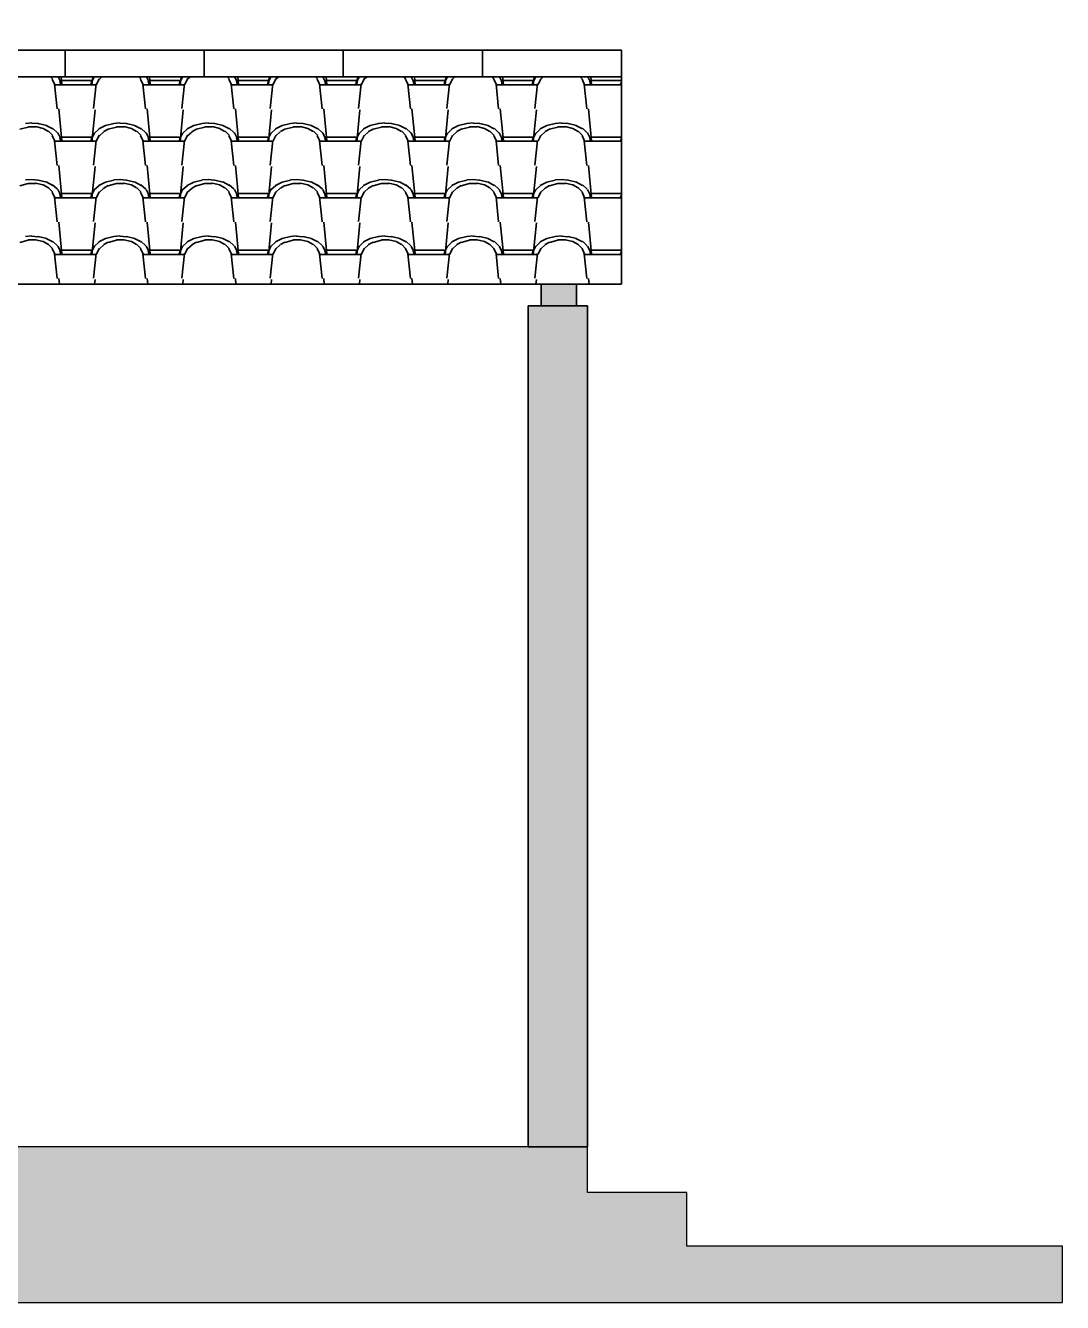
# Model space of a CAD drawing. Header units: millimetres. Extents: x -80011 to -57758, y -11017 to -3441.
# Drawn here: x -60891 to -57758, y -11017 to -7161 of the extents above; entities that cross this region are included whole.
import ezdxf

# ---------------------------------------------------------------- set-up
doc = ezdxf.new("R2010")
doc.units = ezdxf.units.MM
for name, color, linetype, lineweight in [('A-ALV-___-___-EXI', 250, 'Continuous', 35), ('A-BAS-___-___-EXI', 250, 'Continuous', 25), ('A-COB-___-___-EXI', 250, 'Continuous', 35)]:
    doc.layers.add(name, color=color, linetype=linetype, lineweight=lineweight)

msp = doc.modelspace()

# ---------------------------------------------------------------- hatches: boundary and pattern name
at = {"layer": 'A-ALV-___-___-EXI'}
h = msp.add_hatch(color=11, dxfattribs=at)
h.paths.add_polyline_path([(-59332.8, -10546.9), (-59192.8, -10546.9), (-59192.8, -8006.9), (-59372.8, -8006.9), (-59372.8, -10546.9)])
h.paths.add_polyline_path([(-69153.8, -10064.8), (-68948.7, -10064.8), (-68948.7, -6163.6), (-69153.8, -6163.6), (-69153.8, -7228.9)])
h.paths.add_polyline_path([(-74442.9, -8067.6), (-74401.3, -8067.6), (-74401.3, -6163.6), (-74591.3, -6163.6), (-74591.3, -8067.6), (-74547.9, -8067.6), (-74547.9, -7937.6), (-74442.9, -7937.6)])
h.paths.add_polyline_path([(-63510.9, -7990.1), (-63470.5, -7990.1), (-63470.5, -6926.3), (-63633.2, -6850.9), (-63633.2, -6975.6), (-63878.9, -6975.6), (-63878.9, -7794.8), (-63646.3, -7990.1), (-63646.3, -7847.5), (-63510.9, -7847.5)])
h.paths.add_polyline_path([(-78558.1, -7764.9), (-78298.1, -7643.7), (-78298.6, -6803.4), (-78314.4, -6813.3), (-78332.8, -6819.4), (-78354.6, -6820.4), (-78371, -6817.7), (-78392.7, -6807.3), (-78404.8, -6798.5), (-78418.4, -6782.3), (-78426.9, -6765.3), (-78431.3, -6745.3), (-78431.3, -6734.8), (-78445.2, -6763.3), (-78470.6, -6793.2), (-78502.6, -6816), (-78539.2, -6830.3), (-78578.1, -6835.1), (-78617.1, -6830.2), (-78653.6, -6815.9), (-78685.6, -6793), (-78710.9, -6763.1), (-78728.1, -6727.8), (-78728.1, -5512.2), (-78993.1, -5512.2), (-78993.1, -5572.2), (-78960.6, -5572.2), (-78960.6, -5597.2), (-78943.1, -5597.2), (-78943.1, -5622.2), (-78903.1, -5622.2), (-78903.1, -6653), (-79153.1, -6653), (-79153.1, -6718), (-79098.1, -6718), (-79098.1, -6778), (-79068.1, -6778), (-79068.1, -6803), (-79048.1, -6803), (-79048.1, -6893), (-79003.1, -6893), (-79003.1, -6933), (-78978.1, -6933), (-78978.1, -6968), (-78948.1, -6968), (-78948.1, -7038), (-78888.1, -7038), (-78888.1, -7245.2), (-78997.5, -7245.2), (-78997.5, -7275.2), (-78972.5, -7275.2), (-78972.5, -7310.2), (-78942.5, -7310.2), (-78942.5, -7340.2), (-78878.1, -7340.2), (-78878.1, -7642.8), (-78918.1, -7642.8), (-78918.1, -7762.8), (-78698.1, -7762.8), (-78698.1, -7662.8), (-78558.1, -7662.8), (-78558.1, -7762.8)])
at = {"layer": 'A-BAS-___-___-EXI', "true_color": 0xcb9898}
msp.add_hatch(color=253, dxfattribs=at).paths.add_polyline_path([(-59192.8, -11016.6), (-57758.3, -11016.6), (-57758.3, -10846.9), (-58892.8, -10846.9), (-58892.8, -10684.5), (-59192.8, -10684.5), (-59192.8, -10546.9), (-62882.1, -10546.9), (-62882.1, -10386.9), (-63164.5, -10386.9), (-63164.5, -10226.9), (-63470.5, -10226.9), (-63470.5, -10064.8), (-78832.7, -10064.8), (-78832.7, -10265.1), (-80011.2, -10265.1), (-80011.2, -11016.6), (-59372.8, -11016.6)])
at = {"layer": 'A-COB-___-___-EXI', "true_color": 0xc19a82}
h = msp.add_hatch(color=33, dxfattribs=at)
h.paths.add_polyline_path([(-74442.9, -8067.6), (-74442.9, -7937.6), (-74547.9, -7937.6), (-74547.9, -8067.6)])
h.paths.add_polyline_path([(-59226.2, -8006.9), (-59226.2, -7942), (-59332.8, -7942), (-59332.8, -8006.9)])
h.paths.add_polyline_path([(-63510.9, -7990.1), (-63510.9, -7847.5), (-63646.3, -7847.5), (-63646.3, -7990.1)])
h.paths.add_polyline_path([(-78558.1, -7762.8), (-78558.1, -7662.8), (-78698.1, -7662.8), (-78698.1, -7762.8)])
h.paths.add_polyline_path([(-63295.1, -7007.6), (-63230.2, -6942.7), (-70600.6, -3528.1), (-70676.4, -3603.9), (-70740.3, -3540), (-78492.6, -6649.9), (-78430.6, -6724.8), (-78431.3, -6745.3), (-78426.9, -6765.3), (-78417.7, -6783.6), (-78404.3, -6799.1), (-78387.6, -6810.8), (-78368.4, -6818.1), (-78348.1, -6820.4), (-78327.8, -6817.7), (-78308.8, -6810.1), (-78292.2, -6798), (-78279.1, -6782.3), (-78270.3, -6763.8), (-78266.3, -6743.7), (-78267.3, -6723.3), (-78273.3, -6703.7), (-78284, -6686.2), (-78298.6, -6671.8), (-76498.8, -5949.9), (-76452.8, -6064.4), (-76324.2, -6012.9), (-76370.2, -5898.3), (-74572.2, -5177), (-74530.4, -5281.2), (-74410.4, -5233.1), (-74452.2, -5128.9), (-72666.4, -4412.5), (-72625.6, -4514.2), (-72505.6, -4466), (-72546.4, -4364.3), (-70738.1, -3639), (-70746.6, -3660.2), (-70749.6, -3682.8), (-70746.9, -3705.5), (-70738.7, -3726.8), (-70725.4, -3745.4), (-70707.9, -3760.2), (-70687.4, -3770.1), (-70665, -3774.7), (-70642.1, -3773.5), (-70620.3, -3766.8), (-70600.8, -3754.8), (-70584.9, -3738.4), (-70573.6, -3718.5), (-70567.5, -3696.5), (-70567.1, -3673.6), (-70572.4, -3651.4), (-70583, -3631.2), (-68441.2, -4623.4), (-68491.7, -4732.3), (-68364.7, -4791.1), (-68314.2, -4682.3), (-66100.3, -5708), (-66150.7, -5816.9), (-66023.7, -5875.7), (-65973.2, -5766.8), (-63750.7, -6796.5), (-63750.7, -6975.6), (-63633.2, -6975.6), (-63633.2, -6850.9)])

# ---------------------------------------------------------------- linework, layer by layer
at = {"layer": 'A-ALV-___-___-EXI'}
for p, q in [((-59372.8, -8006.9), (-59372.8, -10546.9)), ((-59192.8, -10546.9), (-59192.8, -8006.9)), ((-59372.8, -10546.9), (-59192.8, -10546.9))]:
    msp.add_line(p, q, dxfattribs=at)
at = {"layer": 'A-BAS-___-___-EXI'}
for p, q in [((-59372.8, -10546.9), (-62882.1, -10546.9)), ((-59192.8, -10684.5), (-59192.8, -10546.9)), ((-58892.8, -10684.5), (-59192.8, -10684.5)), ((-58892.8, -10846.9), (-58892.8, -10684.5)), ((-57758.3, -10846.9), (-58892.8, -10846.9)), ((-57758.3, -11016.6), (-57758.3, -10846.9)), ((-80011.2, -11016.6), (-57758.3, -11016.6))]:
    msp.add_line(p, q, dxfattribs=at)
at = {"layer": 'A-COB-___-___-EXI'}
for p, q in [((-61190.8, -7235.7), (-60770.8, -7235.7)), ((-60770.8, -7315.7), (-60770.8, -7235.7)), ((-60770.8, -7235.7), (-60350.8, -7235.7)), ((-60350.8, -7315.7), (-60350.8, -7235.7)), ((-60350.8, -7235.7), (-59930.8, -7235.7)), ((-59930.8, -7315.7), (-59930.8, -7235.7)), ((-59930.8, -7235.7), (-59510.8, -7235.7)), ((-59510.8, -7315.7), (-59510.8, -7235.7)), ((-59510.8, -7235.7), (-59090.8, -7235.7)), ((-59090.8, -7235.7), (-59090.8, -7315.7)), ((-59090.8, -7315.7), (-63470.5, -7315.7)), ((-59090.8, -7942), (-59090.8, -7315.7)), ((-63470.5, -7942), (-59332.8, -7942)), ((-59226.2, -7942), (-59332.8, -7942)), ((-59332.8, -7942), (-59332.8, -8006.9)), ((-59226.2, -8006.9), (-59226.2, -7942)), ((-59226.2, -7942), (-59090.8, -7942)), ((-59332.8, -8006.9), (-59372.8, -8006.9)), ((-59332.8, -8006.9), (-59226.2, -8006.9)), ((-59192.8, -8006.9), (-59226.2, -8006.9))]:
    msp.add_line(p, q, dxfattribs=at)
at = {"layer": 'A-COB-___-___-EXI', "linetype": 'Continuous'}
for p, q in [((-60815.1, -7315.7), (-60809.3, -7321.5)), ((-60809.9, -7322.3), (-60801.9, -7339.4)), ((-60792.4, -7315.7), (-60786.3, -7328.2)), ((-60782.9, -7315.7), (-60780.7, -7338.3)), ((-60690.2, -7341), (-60687.7, -7315.7)), ((-60689.5, -7328.6), (-60683.2, -7315.7)), ((-60683.2, -7315.9), (-60683, -7315.7)), ((-60676, -7338.7), (-60668, -7321.6)), ((-60667.8, -7322.6), (-60660.1, -7315.7)), ((-60548.4, -7315.7), (-60542.6, -7321.5)), ((-60543.2, -7322.3), (-60535.2, -7339.4)), ((-60525.7, -7315.7), (-60519.6, -7328.2)), ((-60516.2, -7315.7), (-60514, -7338.3)), ((-60423.5, -7341), (-60421, -7315.7)), ((-60422.8, -7328.6), (-60416.5, -7315.7)), ((-60416.5, -7315.9), (-60416.4, -7315.7)), ((-60409.3, -7338.7), (-60401.3, -7321.6)), ((-60401.1, -7322.6), (-60393.5, -7315.7)), ((-60281.7, -7315.7), (-60275.9, -7321.5)), ((-60276.5, -7322.3), (-60268.5, -7339.4)), ((-60259, -7315.7), (-60252.9, -7328.2)), ((-60249.5, -7315.7), (-60247.3, -7338.4)), ((-60156.8, -7341), (-60154.4, -7315.7)), ((-60156.1, -7328.6), (-60149.8, -7315.7)), ((-60149.8, -7315.9), (-60149.7, -7315.7)), ((-60142.6, -7338.7), (-60134.6, -7321.6)), ((-60134.4, -7322.6), (-60126.8, -7315.7)), ((-60015, -7315.7), (-60009.2, -7321.5)), ((-60009.8, -7322.3), (-60001.8, -7339.4)), ((-59992.3, -7315.7), (-59986.2, -7328.2)), ((-59982.8, -7315.7), (-59980.7, -7338.4)), ((-59890.1, -7341), (-59887.7, -7315.7)), ((-59889.4, -7328.6), (-59883.1, -7315.7)), ((-59883.1, -7315.9), (-59883, -7315.7)), ((-59875.9, -7338.7), (-59867.9, -7321.6)), ((-59867.7, -7322.6), (-59860.1, -7315.7)), ((-59748.3, -7315.7), (-59742.5, -7321.5)), ((-59743.1, -7322.3), (-59735.1, -7339.4)), ((-59725.6, -7315.7), (-59719.5, -7328.2)), ((-59716.2, -7315.7), (-59714, -7338.4)), ((-59623.4, -7341), (-59621, -7315.7)), ((-59622.7, -7328.6), (-59616.4, -7315.7)), ((-59616.4, -7315.9), (-59616.3, -7315.7)), ((-59609.2, -7338.7), (-59601.2, -7321.6)), ((-59601, -7322.6), (-59593.4, -7315.7)), ((-59481.6, -7315.7), (-59475.8, -7321.5)), ((-59476.4, -7322.3), (-59468.4, -7339.4)), ((-59458.9, -7315.7), (-59452.8, -7328.2)), ((-59449.5, -7315.7), (-59447.3, -7338.4)), ((-59356.8, -7341), (-59354.3, -7315.7)), ((-59356, -7328.6), (-59349.7, -7315.7)), ((-59349.7, -7315.9), (-59349.6, -7315.7)), ((-59342.5, -7338.7), (-59334.5, -7321.6)), ((-59334.3, -7322.6), (-59326.7, -7315.7)), ((-59214.9, -7315.7), (-59209.1, -7321.5)), ((-59209.7, -7322.3), (-59201.7, -7339.4)), ((-59192.2, -7315.7), (-59186.1, -7328.2)), ((-59182.8, -7315.7), (-59180.6, -7338.4)), ((-60803.1, -7338), (-60795.1, -7412.2)), ((-60801.2, -7339.7), (-60783.9, -7339.7)), ((-60786.7, -7329.2), (-60784, -7339.4)), ((-60785.2, -7326.9), (-60738.6, -7326.9)), ((-60784.1, -7339.7), (-60738.7, -7339.7)), ((-60738.7, -7339.7), (-60693.4, -7339.7)), ((-60738.6, -7326.9), (-60691.9, -7326.9)), ((-60693.2, -7339.1), (-60690.6, -7328.9)), ((-60693.2, -7339.7), (-60675.9, -7339.7)), ((-60685.3, -7411.4), (-60677.3, -7337.2)), ((-60536.4, -7338), (-60528.4, -7412.3)), ((-60534.5, -7339.7), (-60517.2, -7339.7)), ((-60520, -7329.2), (-60517.3, -7339.4)), ((-60518.5, -7326.9), (-60471.9, -7326.9)), ((-60517.4, -7339.7), (-60472, -7339.7)), ((-60472, -7339.7), (-60426.7, -7339.7)), ((-60471.9, -7326.9), (-60425.2, -7326.9)), ((-60426.5, -7339.1), (-60423.9, -7328.9)), ((-60426.5, -7339.7), (-60409.2, -7339.7)), ((-60418.6, -7411.5), (-60410.6, -7337.2)), ((-60269.7, -7338), (-60261.7, -7412.3)), ((-60267.8, -7339.7), (-60250.5, -7339.7)), ((-60253.3, -7329.2), (-60250.6, -7339.4)), ((-60251.8, -7326.9), (-60205.2, -7326.9)), ((-60250.7, -7339.7), (-60205.3, -7339.7)), ((-60205.3, -7339.7), (-60160, -7339.7)), ((-60205.2, -7326.9), (-60158.5, -7326.9)), ((-60159.8, -7339.1), (-60157.2, -7328.9)), ((-60159.8, -7339.7), (-60142.5, -7339.7)), ((-60151.9, -7411.5), (-60143.9, -7337.2)), ((-60003, -7338), (-59995, -7412.3)), ((-60001.1, -7339.7), (-59983.8, -7339.7)), ((-59986.6, -7329.2), (-59983.9, -7339.4)), ((-59985.1, -7326.9), (-59938.5, -7326.9)), ((-59984, -7339.7), (-59938.6, -7339.7)), ((-59938.6, -7339.7), (-59893.3, -7339.7)), ((-59938.5, -7326.9), (-59891.8, -7326.9)), ((-59893.1, -7339.1), (-59890.5, -7328.9)), ((-59893.1, -7339.7), (-59875.8, -7339.7)), ((-59885.2, -7411.5), (-59877.2, -7337.2)), ((-59736.3, -7338), (-59728.3, -7412.3)), ((-59734.4, -7339.7), (-59717.1, -7339.7)), ((-59719.9, -7329.2), (-59717.2, -7339.4)), ((-59718.4, -7326.9), (-59671.8, -7326.9)), ((-59717.3, -7339.7), (-59671.9, -7339.7)), ((-59671.9, -7339.7), (-59626.6, -7339.7)), ((-59671.8, -7326.9), (-59625.1, -7326.9)), ((-59626.4, -7339.1), (-59623.8, -7328.9)), ((-59626.4, -7339.7), (-59609.1, -7339.7)), ((-59618.5, -7411.5), (-59610.5, -7337.2)), ((-59469.5, -7338), (-59461.5, -7412.3)), ((-59467.7, -7339.7), (-59450.4, -7339.7)), ((-59453.2, -7329.2), (-59450.5, -7339.4)), ((-59451.7, -7326.9), (-59405.1, -7326.9)), ((-59450.6, -7339.7), (-59405.2, -7339.7)), ((-59405.2, -7339.7), (-59359.9, -7339.7)), ((-59405.1, -7326.9), (-59358.4, -7326.9)), ((-59359.8, -7339.1), (-59357.1, -7328.9)), ((-59359.7, -7339.7), (-59342.4, -7339.7)), ((-59351.8, -7411.5), (-59343.8, -7337.3)), ((-59202.8, -7338), (-59194.8, -7412.3)), ((-59201, -7339.7), (-59183.7, -7339.7)), ((-59186.5, -7329.2), (-59183.8, -7339.4)), ((-59185, -7326.9), (-59138.4, -7326.9)), ((-59183.9, -7339.7), (-59138.5, -7339.7)), ((-59138.5, -7339.7), (-59093.2, -7339.7)), ((-59138.4, -7326.9), (-59091.7, -7326.9)), ((-59093.1, -7339.1), (-59090.8, -7330.4)), ((-59093, -7339.7), (-59090.8, -7339.7)), ((-60790, -7412.6), (-60780.7, -7509.1)), ((-60690.2, -7511.7), (-60680.8, -7415.3)), ((-60523.3, -7412.6), (-60514, -7509.1)), ((-60423.5, -7511.7), (-60414.1, -7415.3)), ((-60256.7, -7412.6), (-60247.3, -7509.1)), ((-60156.8, -7511.7), (-60147.5, -7415.3)), ((-59990, -7412.6), (-59980.7, -7509.1)), ((-59890.1, -7511.7), (-59880.8, -7415.2)), ((-59723.3, -7412.6), (-59714, -7509.1)), ((-59623.4, -7511.7), (-59614.1, -7415.2)), ((-59456.6, -7412.7), (-59447.3, -7509.1)), ((-59356.8, -7511.7), (-59347.4, -7415.2)), ((-59190, -7412.7), (-59180.6, -7509.1)), ((-60907.9, -7474.2), (-60882.5, -7467.3)), ((-60890.7, -7456.4), (-60872.1, -7454.7)), ((-60882.6, -7466.9), (-60859.9, -7466.9)), ((-60871.8, -7455.4), (-60853.1, -7457.1)), ((-60860.4, -7466.2), (-60837.7, -7471.3)), ((-60852.1, -7456.7), (-60826.8, -7462.6)), ((-60837.8, -7471.3), (-60821.8, -7480.7)), ((-60828.1, -7462.4), (-60808.1, -7472.7)), ((-60808.8, -7470.9), (-60794.1, -7484.5)), ((-60683.2, -7486.6), (-60668.5, -7472.9)), ((-60669.4, -7472.9), (-60649.4, -7462.7)), ((-60654.4, -7481), (-60641.1, -7473.3)), ((-60649.4, -7462.6), (-60624.1, -7456.6)), ((-60641.2, -7474.1), (-60615.8, -7467.3)), ((-60624, -7456.4), (-60605.4, -7454.7)), ((-60615.9, -7466.9), (-60593.2, -7466.9)), ((-60605.1, -7455.4), (-60586.4, -7457.1)), ((-60593.7, -7466.2), (-60571, -7471.3)), ((-60585.4, -7456.7), (-60560.1, -7462.6)), ((-60571.1, -7471.3), (-60555.1, -7480.7)), ((-60561.4, -7462.4), (-60541.4, -7472.7)), ((-60542.1, -7470.9), (-60527.4, -7484.6)), ((-60416.5, -7486.6), (-60401.8, -7472.9)), ((-60402.7, -7472.9), (-60382.7, -7462.7)), ((-60387.7, -7481), (-60374.4, -7473.3)), ((-60382.7, -7462.6), (-60357.4, -7456.6)), ((-60374.5, -7474.1), (-60349.1, -7467.3)), ((-60357.3, -7456.4), (-60338.7, -7454.7)), ((-60349.2, -7466.9), (-60326.5, -7466.9)), ((-60338.4, -7455.4), (-60319.7, -7457.1)), ((-60327, -7466.2), (-60304.3, -7471.3)), ((-60318.7, -7456.7), (-60293.4, -7462.6)), ((-60304.4, -7471.3), (-60288.4, -7480.7)), ((-60294.7, -7462.4), (-60274.7, -7472.7)), ((-60275.4, -7470.9), (-60260.7, -7484.6)), ((-60149.8, -7486.6), (-60135.1, -7472.9)), ((-60136, -7472.9), (-60116, -7462.7)), ((-60121, -7481), (-60107.7, -7473.3)), ((-60116, -7462.6), (-60090.7, -7456.6)), ((-60107.8, -7474.1), (-60082.4, -7467.3)), ((-60090.6, -7456.4), (-60072, -7454.7)), ((-60082.5, -7466.9), (-60059.8, -7466.9)), ((-60071.7, -7455.4), (-60053, -7457.1)), ((-60060.3, -7466.2), (-60037.6, -7471.3)), ((-60052, -7456.7), (-60026.7, -7462.6)), ((-60037.7, -7471.3), (-60021.7, -7480.7)), ((-60028, -7462.4), (-60008, -7472.7)), ((-60008.7, -7470.9), (-59994, -7484.6)), ((-59883.1, -7486.6), (-59868.4, -7472.9)), ((-59869.3, -7472.9), (-59849.3, -7462.7)), ((-59854.3, -7481), (-59841, -7473.3)), ((-59849.3, -7462.6), (-59824, -7456.6)), ((-59841.1, -7474.1), (-59815.7, -7467.3)), ((-59823.9, -7456.4), (-59805.3, -7454.7)), ((-59815.8, -7466.9), (-59793.1, -7466.9)), ((-59805, -7455.4), (-59786.3, -7457.1)), ((-59793.6, -7466.2), (-59770.9, -7471.3)), ((-59785.3, -7456.7), (-59760, -7462.6)), ((-59771, -7471.3), (-59755, -7480.7)), ((-59761.3, -7462.4), (-59741.3, -7472.7)), ((-59742, -7470.9), (-59727.3, -7484.6)), ((-59616.4, -7486.6), (-59601.7, -7472.9)), ((-59602.6, -7472.9), (-59582.6, -7462.7)), ((-59587.6, -7481), (-59574.3, -7473.3)), ((-59582.6, -7462.6), (-59557.3, -7456.6)), ((-59574.4, -7474.1), (-59549, -7467.3)), ((-59557.2, -7456.4), (-59538.6, -7454.7)), ((-59549.1, -7466.9), (-59526.4, -7466.9)), ((-59538.3, -7455.4), (-59519.6, -7457.1)), ((-59526.9, -7466.2), (-59504.2, -7471.3)), ((-59518.6, -7456.7), (-59493.3, -7462.6)), ((-59504.3, -7471.3), (-59488.3, -7480.7)), ((-59494.6, -7462.4), (-59474.6, -7472.7)), ((-59475.3, -7470.9), (-59460.6, -7484.6)), ((-59349.7, -7486.6), (-59335, -7472.9)), ((-59335.9, -7472.9), (-59315.9, -7462.7)), ((-59320.9, -7481), (-59307.6, -7473.3)), ((-59315.9, -7462.6), (-59290.6, -7456.6)), ((-59307.7, -7474.1), (-59282.3, -7467.3)), ((-59290.5, -7456.4), (-59271.9, -7454.7)), ((-59282.4, -7466.9), (-59259.7, -7466.9)), ((-59271.6, -7455.4), (-59252.9, -7457.1)), ((-59260.2, -7466.2), (-59237.5, -7471.3)), ((-59251.9, -7456.7), (-59226.6, -7462.6)), ((-59237.6, -7471.3), (-59221.6, -7480.7)), ((-59227.9, -7462.4), (-59207.9, -7472.7)), ((-59208.6, -7471), (-59193.9, -7484.6)), ((-60821.3, -7480.3), (-60809.3, -7492.2)), ((-60809.9, -7493.1), (-60801.9, -7510.1)), ((-60803.1, -7508.7), (-60795.1, -7583)), ((-60801.2, -7510.4), (-60783.9, -7510.4)), ((-60793, -7485.3), (-60786.3, -7498.9)), ((-60786.7, -7499.9), (-60784, -7510.2)), ((-60785.2, -7497.6), (-60738.6, -7497.6)), ((-60784.1, -7510.4), (-60738.7, -7510.4)), ((-60738.7, -7510.4), (-60693.4, -7510.4)), ((-60738.6, -7497.6), (-60691.9, -7497.6)), ((-60693.2, -7509.8), (-60690.6, -7499.6)), ((-60693.2, -7510.4), (-60675.9, -7510.4)), ((-60689.5, -7499.3), (-60682.8, -7485.6)), ((-60685.3, -7582.2), (-60677.3, -7507.9)), ((-60676, -7509.4), (-60668, -7492.3)), ((-60667.8, -7493.4), (-60654.5, -7481.4)), ((-60554.6, -7480.3), (-60542.6, -7492.2)), ((-60543.2, -7493.1), (-60535.2, -7510.1)), ((-60536.4, -7508.7), (-60528.4, -7583)), ((-60534.5, -7510.4), (-60517.2, -7510.4)), ((-60526.3, -7485.3), (-60519.6, -7498.9)), ((-60520, -7499.9), (-60517.3, -7510.2)), ((-60518.5, -7497.6), (-60471.9, -7497.6)), ((-60517.4, -7510.4), (-60472, -7510.4)), ((-60472, -7510.4), (-60426.7, -7510.4)), ((-60471.9, -7497.6), (-60425.2, -7497.6)), ((-60426.5, -7509.8), (-60423.9, -7499.6)), ((-60426.5, -7510.4), (-60409.2, -7510.4)), ((-60422.8, -7499.3), (-60416.1, -7485.6)), ((-60418.6, -7582.2), (-60410.6, -7507.9)), ((-60409.3, -7509.4), (-60401.3, -7492.3)), ((-60401.1, -7493.4), (-60387.8, -7481.4)), ((-60287.9, -7480.3), (-60275.9, -7492.2)), ((-60276.5, -7493.1), (-60268.5, -7510.1)), ((-60269.7, -7508.7), (-60261.7, -7583)), ((-60267.8, -7510.4), (-60250.5, -7510.4)), ((-60259.6, -7485.3), (-60252.9, -7498.9)), ((-60253.3, -7499.9), (-60250.6, -7510.2)), ((-60251.8, -7497.6), (-60205.2, -7497.6)), ((-60250.7, -7510.4), (-60205.3, -7510.4)), ((-60205.3, -7510.4), (-60160, -7510.4)), ((-60205.2, -7497.6), (-60158.5, -7497.6)), ((-60159.8, -7509.8), (-60157.2, -7499.6)), ((-60159.8, -7510.4), (-60142.5, -7510.4)), ((-60156.1, -7499.3), (-60149.4, -7485.7)), ((-60151.9, -7582.2), (-60143.9, -7507.9)), ((-60142.6, -7509.4), (-60134.6, -7492.4)), ((-60134.4, -7493.4), (-60121.1, -7481.4)), ((-60021.2, -7480.3), (-60009.2, -7492.2)), ((-60009.8, -7493.1), (-60001.8, -7510.1)), ((-60003, -7508.7), (-59995, -7583)), ((-60001.1, -7510.4), (-59983.8, -7510.4)), ((-59992.9, -7485.3), (-59986.2, -7499)), ((-59986.6, -7499.9), (-59983.9, -7510.2)), ((-59985.1, -7497.6), (-59938.5, -7497.6)), ((-59984, -7510.4), (-59938.6, -7510.4)), ((-59938.6, -7510.4), (-59893.3, -7510.4)), ((-59938.5, -7497.6), (-59891.8, -7497.6)), ((-59893.1, -7509.8), (-59890.5, -7499.6)), ((-59893.1, -7510.4), (-59875.8, -7510.4)), ((-59889.4, -7499.3), (-59882.7, -7485.7)), ((-59885.2, -7582.2), (-59877.2, -7508)), ((-59875.9, -7509.4), (-59867.9, -7492.4)), ((-59867.7, -7493.4), (-59854.4, -7481.4)), ((-59754.5, -7480.3), (-59742.5, -7492.3)), ((-59743.1, -7493.1), (-59735.1, -7510.1)), ((-59736.3, -7508.8), (-59728.3, -7583)), ((-59734.4, -7510.4), (-59717.1, -7510.4)), ((-59726.2, -7485.3), (-59719.5, -7499)), ((-59719.9, -7499.9), (-59717.2, -7510.2)), ((-59718.4, -7497.6), (-59671.8, -7497.6)), ((-59717.3, -7510.4), (-59671.9, -7510.4)), ((-59671.9, -7510.4), (-59626.6, -7510.4)), ((-59671.8, -7497.6), (-59625.1, -7497.6)), ((-59626.5, -7509.9), (-59623.8, -7499.6)), ((-59626.4, -7510.4), (-59609.1, -7510.4)), ((-59622.7, -7499.3), (-59616, -7485.7)), ((-59618.5, -7582.3), (-59610.5, -7508)), ((-59609.2, -7509.4), (-59601.2, -7492.4)), ((-59601, -7493.4), (-59587.7, -7481.4)), ((-59487.8, -7480.3), (-59475.8, -7492.3)), ((-59476.4, -7493.1), (-59468.4, -7510.1)), ((-59469.5, -7508.8), (-59461.5, -7583)), ((-59467.7, -7510.4), (-59450.4, -7510.4)), ((-59459.5, -7485.3), (-59452.8, -7499)), ((-59453.2, -7499.9), (-59450.5, -7510.2)), ((-59451.7, -7497.6), (-59405.1, -7497.6)), ((-59450.6, -7510.4), (-59405.2, -7510.4)), ((-59405.2, -7510.4), (-59359.9, -7510.4)), ((-59405.1, -7497.6), (-59358.4, -7497.6)), ((-59359.8, -7509.9), (-59357.1, -7499.6)), ((-59359.7, -7510.4), (-59342.4, -7510.4)), ((-59356, -7499.3), (-59349.3, -7485.7)), ((-59351.8, -7582.3), (-59343.8, -7508)), ((-59342.5, -7509.4), (-59334.5, -7492.4)), ((-59334.3, -7493.4), (-59321, -7481.4)), ((-59221.1, -7480.3), (-59209.1, -7492.3)), ((-59209.7, -7493.1), (-59201.7, -7510.1)), ((-59202.8, -7508.8), (-59194.8, -7583)), ((-59201, -7510.4), (-59183.7, -7510.4)), ((-59192.8, -7485.3), (-59186.1, -7499)), ((-59186.5, -7499.9), (-59183.8, -7510.2)), ((-59185, -7497.6), (-59138.4, -7497.6)), ((-59183.9, -7510.4), (-59138.5, -7510.4)), ((-59138.5, -7510.4), (-59093.2, -7510.4)), ((-59138.4, -7497.6), (-59091.7, -7497.6)), ((-59093.1, -7509.9), (-59090.8, -7501.2)), ((-59093, -7510.4), (-59090.8, -7510.4)), ((-60790, -7583.3), (-60780.7, -7679.8)), ((-60690.2, -7682.5), (-60680.8, -7586)), ((-60523.3, -7583.4), (-60514, -7679.8)), ((-60423.5, -7682.5), (-60414.1, -7586)), ((-60256.7, -7583.4), (-60247.3, -7679.8)), ((-60156.8, -7682.5), (-60147.5, -7586)), ((-59990, -7583.4), (-59980.7, -7679.8)), ((-59890.1, -7682.4), (-59880.8, -7586)), ((-59723.3, -7583.4), (-59714, -7679.8)), ((-59623.4, -7682.4), (-59614.1, -7586)), ((-59456.6, -7583.4), (-59447.3, -7679.9)), ((-59356.8, -7682.4), (-59347.4, -7586)), ((-59190, -7583.4), (-59180.6, -7679.9)), ((-60890.7, -7627.1), (-60872.1, -7625.4)), ((-60871.8, -7626.2), (-60853.1, -7627.9)), ((-60852.1, -7627.4), (-60826.8, -7633.4)), ((-60828.1, -7633.2), (-60808.1, -7643.4)), ((-60669.4, -7643.6), (-60649.4, -7633.4)), ((-60649.4, -7633.4), (-60624.1, -7627.4)), ((-60624, -7627.1), (-60605.4, -7625.4)), ((-60605.1, -7626.2), (-60586.4, -7627.9)), ((-60585.4, -7627.4), (-60560.1, -7633.4)), ((-60561.4, -7633.2), (-60541.4, -7643.4)), ((-60402.7, -7643.6), (-60382.7, -7633.4)), ((-60382.7, -7633.4), (-60357.4, -7627.4)), ((-60357.3, -7627.1), (-60338.7, -7625.4)), ((-60338.4, -7626.2), (-60319.7, -7627.9)), ((-60318.7, -7627.4), (-60293.4, -7633.4)), ((-60294.7, -7633.2), (-60274.7, -7643.4)), ((-60136, -7643.6), (-60116, -7633.4)), ((-60116, -7633.4), (-60090.7, -7627.4)), ((-60090.6, -7627.1), (-60072, -7625.4)), ((-60071.7, -7626.2), (-60053, -7627.9)), ((-60052, -7627.4), (-60026.7, -7633.4)), ((-60028, -7633.2), (-60008, -7643.4)), ((-59869.3, -7643.6), (-59849.3, -7633.4)), ((-59849.3, -7633.4), (-59824, -7627.4)), ((-59823.9, -7627.1), (-59805.3, -7625.4)), ((-59805, -7626.2), (-59786.3, -7627.9)), ((-59785.3, -7627.4), (-59760, -7633.4)), ((-59761.3, -7633.2), (-59741.3, -7643.4)), ((-59602.6, -7643.6), (-59582.6, -7633.4)), ((-59582.6, -7633.4), (-59557.3, -7627.4)), ((-59557.2, -7627.1), (-59538.6, -7625.4)), ((-59538.3, -7626.1), (-59519.6, -7627.9)), ((-59518.6, -7627.4), (-59493.3, -7633.4)), ((-59494.6, -7633.2), (-59474.6, -7643.4)), ((-59335.9, -7643.6), (-59315.9, -7633.4)), ((-59315.9, -7633.3), (-59290.6, -7627.4)), ((-59290.5, -7627.1), (-59271.9, -7625.4)), ((-59271.6, -7626.1), (-59252.9, -7627.9)), ((-59251.9, -7627.4), (-59226.6, -7633.4)), ((-59227.9, -7633.2), (-59207.9, -7643.4)), ((-60907.9, -7644.9), (-60882.5, -7638.1)), ((-60882.6, -7637.6), (-60859.9, -7637.6)), ((-60860.4, -7636.9), (-60837.7, -7642)), ((-60837.8, -7642), (-60821.8, -7651.4)), ((-60821.3, -7651), (-60809.3, -7663)), ((-60809.9, -7663.8), (-60801.9, -7680.9)), ((-60808.8, -7641.6), (-60794.1, -7655.3)), ((-60793, -7656), (-60786.3, -7669.7)), ((-60786.7, -7670.7), (-60784, -7680.9)), ((-60785.2, -7668.4), (-60738.6, -7668.4)), ((-60738.6, -7668.4), (-60691.9, -7668.4)), ((-60693.2, -7680.6), (-60690.6, -7670.3)), ((-60689.5, -7670), (-60682.8, -7656.4)), ((-60683.2, -7657.3), (-60668.5, -7643.7)), ((-60676, -7680.2), (-60668, -7663.1)), ((-60667.8, -7664.1), (-60654.5, -7652.2)), ((-60654.4, -7651.8), (-60641.1, -7644.1)), ((-60641.2, -7644.9), (-60615.8, -7638)), ((-60615.9, -7637.6), (-60593.2, -7637.6)), ((-60593.7, -7636.9), (-60571, -7642)), ((-60571.1, -7642), (-60555.1, -7651.4)), ((-60554.6, -7651), (-60542.6, -7663)), ((-60543.2, -7663.8), (-60535.2, -7680.9)), ((-60542.1, -7641.6), (-60527.4, -7655.3)), ((-60526.3, -7656), (-60519.6, -7669.7)), ((-60520, -7670.7), (-60517.3, -7680.9)), ((-60518.5, -7668.4), (-60471.9, -7668.4)), ((-60471.9, -7668.4), (-60425.2, -7668.4)), ((-60426.5, -7680.6), (-60423.9, -7670.3)), ((-60422.8, -7670), (-60416.1, -7656.4)), ((-60416.5, -7657.3), (-60401.8, -7643.7)), ((-60409.3, -7680.2), (-60401.3, -7663.1)), ((-60401.1, -7664.1), (-60387.8, -7652.2)), ((-60387.7, -7651.8), (-60374.4, -7644.1)), ((-60374.5, -7644.9), (-60349.1, -7638)), ((-60349.2, -7637.6), (-60326.5, -7637.6)), ((-60327, -7636.9), (-60304.3, -7642)), ((-60304.4, -7642), (-60288.4, -7651.4)), ((-60287.9, -7651), (-60275.9, -7663)), ((-60276.5, -7663.8), (-60268.5, -7680.9)), ((-60275.4, -7641.6), (-60260.7, -7655.3)), ((-60259.6, -7656), (-60252.9, -7669.7)), ((-60253.3, -7670.7), (-60250.6, -7680.9)), ((-60251.8, -7668.4), (-60205.2, -7668.4)), ((-60205.2, -7668.4), (-60158.5, -7668.4)), ((-60159.8, -7680.6), (-60157.2, -7670.3)), ((-60156.1, -7670.1), (-60149.4, -7656.4)), ((-60149.8, -7657.3), (-60135.1, -7643.7)), ((-60142.6, -7680.2), (-60134.6, -7663.1)), ((-60134.4, -7664.1), (-60121.1, -7652.2)), ((-60121, -7651.8), (-60107.7, -7644.1)), ((-60107.8, -7644.9), (-60082.4, -7638)), ((-60082.5, -7637.6), (-60059.8, -7637.6)), ((-60060.3, -7636.9), (-60037.6, -7642)), ((-60037.7, -7642), (-60021.7, -7651.4)), ((-60021.2, -7651), (-60009.2, -7663)), ((-60009.8, -7663.8), (-60001.8, -7680.9)), ((-60008.7, -7641.7), (-59994, -7655.3)), ((-59992.9, -7656), (-59986.2, -7669.7)), ((-59986.6, -7670.7), (-59983.9, -7680.9)), ((-59985.1, -7668.4), (-59938.5, -7668.4)), ((-59938.5, -7668.4), (-59891.8, -7668.4)), ((-59893.2, -7680.6), (-59890.5, -7670.3)), ((-59889.4, -7670.1), (-59882.7, -7656.4)), ((-59883.1, -7657.3), (-59868.4, -7643.7)), ((-59875.9, -7680.2), (-59867.9, -7663.1)), ((-59867.7, -7664.1), (-59854.4, -7652.2)), ((-59854.3, -7651.8), (-59841, -7644.1)), ((-59841.1, -7644.9), (-59815.7, -7638)), ((-59815.8, -7637.6), (-59793.1, -7637.6)), ((-59793.6, -7636.9), (-59770.9, -7642)), ((-59771, -7642), (-59755, -7651.4)), ((-59754.5, -7651), (-59742.5, -7663)), ((-59743.1, -7663.8), (-59735.1, -7680.9)), ((-59742, -7641.7), (-59727.3, -7655.3)), ((-59726.2, -7656), (-59719.5, -7669.7)), ((-59719.9, -7670.7), (-59717.2, -7680.9)), ((-59718.4, -7668.4), (-59671.8, -7668.4)), ((-59671.8, -7668.4), (-59625.1, -7668.4)), ((-59626.5, -7680.6), (-59623.8, -7670.3)), ((-59622.7, -7670.1), (-59616, -7656.4)), ((-59616.4, -7657.3), (-59601.7, -7643.7)), ((-59609.2, -7680.2), (-59601.2, -7663.1)), ((-59601, -7664.1), (-59587.7, -7652.2)), ((-59587.6, -7651.8), (-59574.3, -7644.1)), ((-59574.4, -7644.9), (-59549.1, -7638)), ((-59549.1, -7637.6), (-59526.4, -7637.6)), ((-59526.9, -7636.9), (-59504.2, -7642)), ((-59504.3, -7642), (-59488.3, -7651.4)), ((-59487.8, -7651), (-59475.8, -7663)), ((-59476.4, -7663.8), (-59468.4, -7680.9)), ((-59475.3, -7641.7), (-59460.6, -7655.3)), ((-59459.5, -7656), (-59452.8, -7669.7)), ((-59453.2, -7670.7), (-59450.5, -7680.9)), ((-59451.7, -7668.4), (-59405.1, -7668.4)), ((-59405.1, -7668.4), (-59358.4, -7668.4)), ((-59359.8, -7680.6), (-59357.1, -7670.4)), ((-59356, -7670.1), (-59349.3, -7656.4)), ((-59349.7, -7657.3), (-59335, -7643.7)), ((-59342.5, -7680.2), (-59334.5, -7663.1)), ((-59334.3, -7664.1), (-59321, -7652.2)), ((-59320.9, -7651.8), (-59307.6, -7644.1)), ((-59307.7, -7644.9), (-59282.4, -7638)), ((-59282.4, -7637.6), (-59259.7, -7637.6)), ((-59260.2, -7636.9), (-59237.5, -7642)), ((-59237.6, -7642), (-59221.6, -7651.4)), ((-59221.1, -7651), (-59209.1, -7663)), ((-59209.7, -7663.8), (-59201.7, -7680.9)), ((-59208.6, -7641.7), (-59193.9, -7655.3)), ((-59192.8, -7656.1), (-59186.1, -7669.7)), ((-59186.5, -7670.7), (-59183.8, -7680.9)), ((-59185, -7668.4), (-59138.4, -7668.4)), ((-59138.4, -7668.4), (-59091.7, -7668.4)), ((-59093.1, -7680.6), (-59090.8, -7671.9)), ((-60803.1, -7679.4), (-60795.1, -7753.7)), ((-60801.2, -7681.2), (-60783.9, -7681.2)), ((-60784.1, -7681.2), (-60738.7, -7681.2)), ((-60738.7, -7681.2), (-60693.4, -7681.2)), ((-60693.2, -7681.2), (-60675.9, -7681.2)), ((-60685.3, -7752.9), (-60677.3, -7678.7)), ((-60536.4, -7679.5), (-60528.4, -7753.7)), ((-60534.5, -7681.2), (-60517.2, -7681.2)), ((-60517.4, -7681.2), (-60472, -7681.2)), ((-60472, -7681.2), (-60426.7, -7681.2)), ((-60426.5, -7681.2), (-60409.2, -7681.2)), ((-60418.6, -7752.9), (-60410.6, -7678.7)), ((-60269.7, -7679.5), (-60261.7, -7753.7)), ((-60267.8, -7681.2), (-60250.5, -7681.2)), ((-60250.7, -7681.2), (-60205.3, -7681.2)), ((-60205.3, -7681.2), (-60160, -7681.2)), ((-60159.8, -7681.2), (-60142.5, -7681.2)), ((-60151.9, -7753), (-60143.9, -7678.7)), ((-60003, -7679.5), (-59995, -7753.7)), ((-60001.1, -7681.2), (-59983.8, -7681.2)), ((-59984, -7681.2), (-59938.6, -7681.2)), ((-59938.6, -7681.2), (-59893.3, -7681.2)), ((-59893.1, -7681.2), (-59875.8, -7681.2)), ((-59885.2, -7753), (-59877.2, -7678.7)), ((-59736.3, -7679.5), (-59728.3, -7753.8)), ((-59734.4, -7681.2), (-59717.1, -7681.2)), ((-59717.3, -7681.2), (-59671.9, -7681.2)), ((-59671.9, -7681.2), (-59626.6, -7681.2)), ((-59626.4, -7681.2), (-59609.1, -7681.2)), ((-59618.5, -7753), (-59610.5, -7678.7)), ((-59469.5, -7679.5), (-59461.5, -7753.8)), ((-59467.7, -7681.2), (-59450.4, -7681.2)), ((-59450.6, -7681.2), (-59405.2, -7681.2)), ((-59405.2, -7681.2), (-59359.9, -7681.2)), ((-59359.7, -7681.2), (-59342.4, -7681.2)), ((-59351.8, -7753), (-59343.8, -7678.7)), ((-59202.8, -7679.5), (-59194.8, -7753.8)), ((-59201, -7681.2), (-59183.7, -7681.2)), ((-59183.9, -7681.2), (-59138.5, -7681.2)), ((-59138.5, -7681.2), (-59093.2, -7681.2)), ((-59093, -7681.2), (-59090.8, -7681.2)), ((-60790, -7754.1), (-60780.7, -7850.5)), ((-60690.2, -7853.2), (-60680.8, -7756.7)), ((-60523.3, -7754.1), (-60514, -7850.6)), ((-60423.5, -7853.2), (-60414.1, -7756.7)), ((-60256.7, -7754.1), (-60247.3, -7850.6)), ((-60156.8, -7853.2), (-60147.5, -7756.7)), ((-59990, -7754.1), (-59980.7, -7850.6)), ((-59890.1, -7853.2), (-59880.8, -7756.7)), ((-59723.3, -7754.1), (-59714, -7850.6)), ((-59623.4, -7853.2), (-59614.1, -7756.7)), ((-59456.6, -7754.1), (-59447.3, -7850.6)), ((-59356.8, -7853.2), (-59347.4, -7756.7)), ((-59190, -7754.1), (-59180.6, -7850.6)), ((-60907.9, -7815.6), (-60882.5, -7808.8)), ((-60890.7, -7797.9), (-60872.1, -7796.2)), ((-60882.6, -7808.4), (-60859.9, -7808.4)), ((-60871.8, -7796.9), (-60853.1, -7798.6)), ((-60860.4, -7807.6), (-60837.7, -7812.8)), ((-60852.1, -7798.1), (-60826.8, -7804.1)), ((-60837.8, -7812.7), (-60821.8, -7822.1)), ((-60828.1, -7803.9), (-60808.1, -7814.2)), ((-60821.3, -7821.7), (-60809.3, -7833.7)), ((-60808.8, -7812.4), (-60794.1, -7826)), ((-60793, -7826.7), (-60786.3, -7840.4)), ((-60683.2, -7828.1), (-60668.5, -7814.4)), ((-60669.4, -7814.4), (-60649.4, -7804.1)), ((-60667.8, -7834.8), (-60654.5, -7822.9)), ((-60654.4, -7822.5), (-60641.1, -7814.8)), ((-60649.4, -7804.1), (-60624.1, -7798.1)), ((-60641.2, -7815.6), (-60615.8, -7808.8)), ((-60624, -7797.9), (-60605.4, -7796.2)), ((-60615.9, -7808.4), (-60593.2, -7808.4)), ((-60605.1, -7796.9), (-60586.4, -7798.6)), ((-60593.7, -7807.6), (-60571, -7812.8)), ((-60585.4, -7798.1), (-60560.1, -7804.1)), ((-60571.1, -7812.8), (-60555.1, -7822.1)), ((-60561.4, -7803.9), (-60541.4, -7814.2)), ((-60554.6, -7821.7), (-60542.6, -7833.7)), ((-60542.1, -7812.4), (-60527.4, -7826)), ((-60526.3, -7826.8), (-60519.6, -7840.4)), ((-60416.5, -7828.1), (-60401.8, -7814.4)), ((-60402.7, -7814.4), (-60382.7, -7804.1)), ((-60401.1, -7834.8), (-60387.8, -7822.9)), ((-60387.7, -7822.5), (-60374.4, -7814.8)), ((-60382.7, -7804.1), (-60357.4, -7798.1)), ((-60374.5, -7815.6), (-60349.1, -7808.8)), ((-60357.3, -7797.9), (-60338.7, -7796.2)), ((-60349.2, -7808.4), (-60326.5, -7808.4)), ((-60338.4, -7796.9), (-60319.7, -7798.6)), ((-60327, -7807.6), (-60304.3, -7812.8)), ((-60318.7, -7798.1), (-60293.4, -7804.1)), ((-60304.4, -7812.8), (-60288.4, -7822.1)), ((-60294.7, -7803.9), (-60274.7, -7814.2)), ((-60287.9, -7821.8), (-60275.9, -7833.7)), ((-60275.4, -7812.4), (-60260.7, -7826)), ((-60259.6, -7826.8), (-60252.9, -7840.4)), ((-60149.8, -7828.1), (-60135.1, -7814.4)), ((-60136, -7814.4), (-60116, -7804.1)), ((-60134.4, -7834.8), (-60121.1, -7822.9)), ((-60121, -7822.5), (-60107.7, -7814.8)), ((-60116, -7804.1), (-60090.7, -7798.1)), ((-60107.8, -7815.6), (-60082.5, -7808.8)), ((-60090.6, -7797.9), (-60072, -7796.2)), ((-60082.5, -7808.4), (-60059.8, -7808.4)), ((-60071.7, -7796.9), (-60053, -7798.6)), ((-60060.3, -7807.6), (-60037.6, -7812.8)), ((-60052, -7798.1), (-60026.7, -7804.1)), ((-60037.7, -7812.8), (-60021.7, -7822.1)), ((-60028, -7803.9), (-60008, -7814.2)), ((-60021.2, -7821.8), (-60009.2, -7833.7)), ((-60008.7, -7812.4), (-59994, -7826)), ((-59992.9, -7826.8), (-59986.2, -7840.4)), ((-59883.1, -7828.1), (-59868.4, -7814.4)), ((-59869.3, -7814.4), (-59849.3, -7804.1)), ((-59867.7, -7834.8), (-59854.4, -7822.9)), ((-59854.3, -7822.5), (-59841, -7814.8)), ((-59849.3, -7804.1), (-59824, -7798.1)), ((-59841.1, -7815.6), (-59815.8, -7808.8)), ((-59823.9, -7797.9), (-59805.3, -7796.2)), ((-59815.8, -7808.4), (-59793.1, -7808.4)), ((-59805, -7796.9), (-59786.3, -7798.6)), ((-59793.6, -7807.7), (-59770.9, -7812.8)), ((-59785.3, -7798.1), (-59760, -7804.1)), ((-59771, -7812.8), (-59755, -7822.2)), ((-59761.3, -7803.9), (-59741.3, -7814.2)), ((-59754.5, -7821.8), (-59742.5, -7833.7)), ((-59742, -7812.4), (-59727.3, -7826.1)), ((-59726.2, -7826.8), (-59719.5, -7840.4)), ((-59616.4, -7828.1), (-59601.7, -7814.4)), ((-59602.6, -7814.4), (-59582.6, -7804.1)), ((-59601, -7834.8), (-59587.7, -7822.9)), ((-59587.6, -7822.5), (-59574.3, -7814.8)), ((-59582.6, -7804.1), (-59557.3, -7798.1)), ((-59574.4, -7815.6), (-59549.1, -7808.8)), ((-59557.2, -7797.9), (-59538.6, -7796.2)), ((-59549.1, -7808.4), (-59526.4, -7808.4)), ((-59538.3, -7796.9), (-59519.6, -7798.6)), ((-59526.9, -7807.7), (-59504.2, -7812.8)), ((-59518.6, -7798.1), (-59493.3, -7804.1)), ((-59504.3, -7812.8), (-59488.3, -7822.2)), ((-59494.6, -7803.9), (-59474.6, -7814.2)), ((-59487.8, -7821.8), (-59475.8, -7833.7)), ((-59475.3, -7812.4), (-59460.6, -7826.1)), ((-59459.5, -7826.8), (-59452.8, -7840.4)), ((-59349.7, -7828.1), (-59335.1, -7814.4)), ((-59335.9, -7814.4), (-59315.9, -7804.1)), ((-59334.3, -7834.8), (-59321, -7822.9)), ((-59320.9, -7822.5), (-59307.6, -7814.8)), ((-59315.9, -7804.1), (-59290.6, -7798.1)), ((-59307.7, -7815.6), (-59282.4, -7808.8)), ((-59290.5, -7797.9), (-59271.9, -7796.2)), ((-59282.4, -7808.4), (-59259.7, -7808.4)), ((-59271.6, -7796.9), (-59252.9, -7798.6)), ((-59260.2, -7807.7), (-59237.5, -7812.8)), ((-59251.9, -7798.1), (-59226.6, -7804.1)), ((-59237.6, -7812.8), (-59221.6, -7822.2)), ((-59227.9, -7803.9), (-59207.9, -7814.2)), ((-59221.1, -7821.8), (-59209.1, -7833.7)), ((-59208.6, -7812.4), (-59193.9, -7826.1)), ((-59192.8, -7826.8), (-59186.1, -7840.4)), ((-60809.9, -7834.5), (-60801.9, -7851.6)), ((-60803.1, -7850.2), (-60795.1, -7924.4)), ((-60801.2, -7851.9), (-60783.9, -7851.9)), ((-60786.7, -7841.4), (-60784, -7851.6)), ((-60785.2, -7839.1), (-60738.6, -7839.1)), ((-60784.1, -7851.9), (-60738.7, -7851.9)), ((-60738.7, -7851.9), (-60693.4, -7851.9)), ((-60738.6, -7839.1), (-60691.9, -7839.1)), ((-60693.2, -7851.3), (-60690.6, -7841.1)), ((-60693.2, -7851.9), (-60675.9, -7851.9)), ((-60689.5, -7840.8), (-60682.8, -7827.1)), ((-60685.3, -7923.7), (-60677.3, -7849.4)), ((-60676, -7850.9), (-60668, -7833.8)), ((-60543.2, -7834.5), (-60535.2, -7851.6)), ((-60536.4, -7850.2), (-60528.4, -7924.5)), ((-60534.5, -7851.9), (-60517.2, -7851.9)), ((-60520, -7841.4), (-60517.3, -7851.6)), ((-60518.5, -7839.1), (-60471.9, -7839.1)), ((-60517.4, -7851.9), (-60472, -7851.9)), ((-60472, -7851.9), (-60426.7, -7851.9)), ((-60471.9, -7839.1), (-60425.2, -7839.1)), ((-60426.5, -7851.3), (-60423.9, -7841.1)), ((-60426.5, -7851.9), (-60409.2, -7851.9)), ((-60422.8, -7840.8), (-60416.1, -7827.1)), ((-60418.6, -7923.7), (-60410.6, -7849.4)), ((-60409.3, -7850.9), (-60401.3, -7833.8)), ((-60276.5, -7834.5), (-60268.5, -7851.6)), ((-60269.7, -7850.2), (-60261.7, -7924.5)), ((-60267.8, -7851.9), (-60250.5, -7851.9)), ((-60253.3, -7841.4), (-60250.6, -7851.6)), ((-60251.8, -7839.1), (-60205.2, -7839.1)), ((-60250.7, -7851.9), (-60205.3, -7851.9)), ((-60205.3, -7851.9), (-60160, -7851.9)), ((-60205.2, -7839.1), (-60158.5, -7839.1)), ((-60159.9, -7851.3), (-60157.2, -7841.1)), ((-60159.8, -7851.9), (-60142.5, -7851.9)), ((-60156.1, -7840.8), (-60149.4, -7827.1)), ((-60151.9, -7923.7), (-60143.9, -7849.4)), ((-60142.6, -7850.9), (-60134.6, -7833.8)), ((-60009.8, -7834.5), (-60001.8, -7851.6)), ((-60003, -7850.2), (-59995, -7924.5)), ((-60001.1, -7851.9), (-59983.8, -7851.9)), ((-59986.6, -7841.4), (-59983.9, -7851.6)), ((-59985.1, -7839.1), (-59938.5, -7839.1)), ((-59984, -7851.9), (-59938.6, -7851.9)), ((-59938.6, -7851.9), (-59893.3, -7851.9)), ((-59938.5, -7839.1), (-59891.8, -7839.1)), ((-59893.2, -7851.3), (-59890.5, -7841.1)), ((-59893.1, -7851.9), (-59875.8, -7851.9)), ((-59889.4, -7840.8), (-59882.7, -7827.1)), ((-59885.2, -7923.7), (-59877.2, -7849.4)), ((-59875.9, -7850.9), (-59867.9, -7833.8)), ((-59743.1, -7834.5), (-59735.1, -7851.6)), ((-59736.3, -7850.2), (-59728.3, -7924.5)), ((-59734.4, -7851.9), (-59717.1, -7851.9)), ((-59719.9, -7841.4), (-59717.2, -7851.6)), ((-59718.4, -7839.1), (-59671.8, -7839.1)), ((-59717.3, -7851.9), (-59671.9, -7851.9)), ((-59671.9, -7851.9), (-59626.6, -7851.9)), ((-59671.8, -7839.1), (-59625.1, -7839.1)), ((-59626.5, -7851.3), (-59623.8, -7841.1)), ((-59626.4, -7851.9), (-59609.1, -7851.9)), ((-59622.7, -7840.8), (-59616, -7827.1)), ((-59618.5, -7923.7), (-59610.5, -7849.5)), ((-59609.2, -7850.9), (-59601.2, -7833.8)), ((-59476.4, -7834.5), (-59468.4, -7851.6)), ((-59469.5, -7850.2), (-59461.5, -7924.5)), ((-59467.7, -7851.9), (-59450.4, -7851.9)), ((-59453.2, -7841.4), (-59450.5, -7851.6)), ((-59451.7, -7839.1), (-59405.1, -7839.1)), ((-59450.6, -7851.9), (-59405.2, -7851.9)), ((-59405.2, -7851.9), (-59359.9, -7851.9)), ((-59405.1, -7839.1), (-59358.4, -7839.1)), ((-59359.8, -7851.3), (-59357.1, -7841.1)), ((-59359.7, -7851.9), (-59342.4, -7851.9)), ((-59356, -7840.8), (-59349.3, -7827.2)), ((-59351.8, -7923.7), (-59343.8, -7849.5)), ((-59342.5, -7850.9), (-59334.5, -7833.9)), ((-59209.7, -7834.5), (-59201.7, -7851.6)), ((-59202.8, -7850.2), (-59194.8, -7924.5)), ((-59201, -7851.9), (-59183.7, -7851.9)), ((-59186.5, -7841.4), (-59183.8, -7851.6)), ((-59185, -7839.1), (-59138.4, -7839.1)), ((-59183.9, -7851.9), (-59138.5, -7851.9)), ((-59138.5, -7851.9), (-59093.2, -7851.9)), ((-59138.4, -7839.1), (-59091.7, -7839.1)), ((-59093.1, -7851.3), (-59090.8, -7842.6)), ((-59093, -7851.9), (-59090.8, -7851.9)), ((-60790, -7924.8), (-60788.4, -7942)), ((-60682.2, -7942), (-60680.8, -7927.5)), ((-60523.3, -7924.8), (-60521.7, -7942)), ((-60415.6, -7942), (-60414.1, -7927.5)), ((-60256.7, -7924.8), (-60255, -7942)), ((-60148.9, -7942), (-60147.5, -7927.5)), ((-59990, -7924.8), (-59988.3, -7942)), ((-59882.2, -7942), (-59880.8, -7927.5)), ((-59723.3, -7924.9), (-59721.7, -7942)), ((-59615.5, -7942), (-59614.1, -7927.4)), ((-59456.6, -7924.9), (-59455, -7942)), ((-59348.8, -7942), (-59347.4, -7927.4)), ((-59190, -7924.9), (-59188.3, -7942))]:
    msp.add_line(p, q, dxfattribs=at)

doc.saveas('drawing.dxf')
